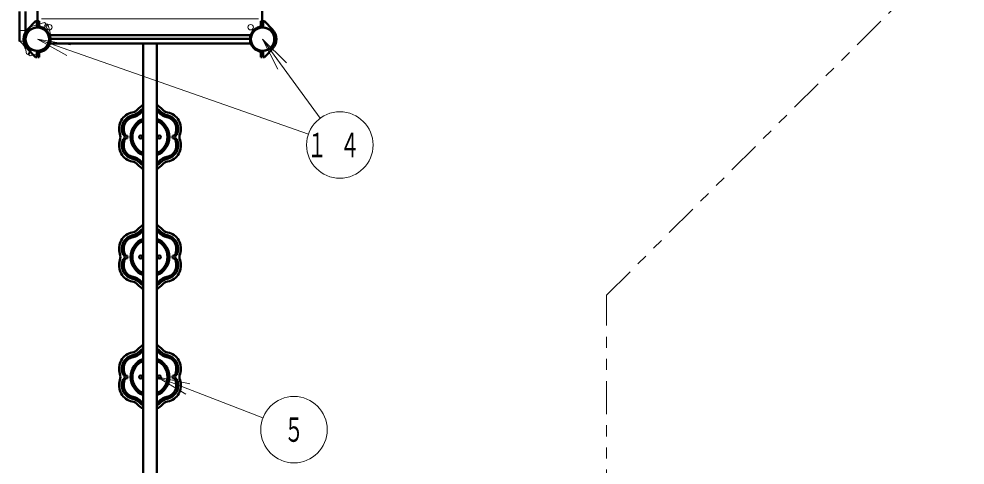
# Model space of a CAD drawing. Units: millimetres on the paper, scale 1:60. Extents: x -385 to 0, y -594 to 267.
# Drawn here: x -245.3 to -159.9, y 89.9 to 130.2 of the extents above; entities that cross this region are included whole.
import ezdxf
from ezdxf.enums import TextEntityAlignment as Align

# ---------------------------------------------------------------- set-up
doc = ezdxf.new("R2010")
doc.units = ezdxf.units.MM
doc.linetypes.add('USER3', pattern=[8, 3, -1, 1, -1, 1, -1])
doc.layers.add('LY_1', color=7, linetype='Continuous', lineweight=13)
doc.styles.add('ＭＳ ゴシック', font='')
doc.styles.get('ＭＳ ゴシック').set_extended_font_data('MS Gothic')

msp = doc.modelspace()

# ---------------------------------------------------------------- linework, layer by layer
at = {"layer": 'LY_1', "color": 140, "lineweight": 50}
for p, q in [((-243.612, 129.505), (-243.612, 147.556)), ((-223.329, 129.505), (-223.329, 147.556)), ((-245.262, 130.864), (-245.262, 128.197)), ((-244.696, 130.864), (-244.696, 128.197)), ((-243.821, 129.981), (-244.541, 129.228)), ((-243.687, 129.981), (-243.821, 129.981)), ((-243.687, 129.421), (-243.687, 129.981)), ((-243.587, 129.421), (-243.587, 129.981)), ((-243.587, 129.981), (-243.487, 129.981)), ((-243.487, 129.487), (-243.487, 129.981)), ((-223.454, 129.487), (-223.454, 129.981)), ((-223.354, 129.981), (-223.454, 129.981)), ((-223.354, 129.421), (-223.354, 129.981)), ((-223.254, 129.981), (-223.121, 129.981)), ((-223.254, 129.421), (-223.254, 129.981)), ((-223.121, 129.981), (-222.401, 129.228)), ((-242.568, 128.739), (-224.373, 128.739)), ((-242.496, 128.389), (-224.445, 128.389)), ((-243.821, 126.747), (-244.541, 127.5)), ((-243.687, 126.747), (-243.687, 127.307)), ((-243.587, 127.307), (-243.587, 126.747)), ((-242.568, 127.989), (-224.373, 127.989)), ((-234.096, 127.989), (-234.096, 67.739)), ((-232.846, 127.989), (-232.846, 67.739)), ((-223.354, 127.307), (-223.354, 126.747)), ((-223.254, 126.747), (-223.254, 127.307)), ((-223.121, 126.747), (-222.401, 127.5)), ((-243.687, 126.747), (-243.821, 126.747)), ((-243.587, 126.747), (-243.487, 126.747)), ((-243.487, 127.241), (-243.487, 126.747)), ((-223.454, 127.241), (-223.454, 126.747)), ((-223.354, 126.747), (-223.454, 126.747)), ((-223.254, 126.747), (-223.121, 126.747))]:
    msp.add_line(p, q, dxfattribs=at)
at = {"layer": 'LY_1', "linetype": 'USER3'}
for p, q in [((-192.246, 105.241), (-159.887, 137.599)), ((-192.246, 54.499), (-192.246, 105.241))]:
    msp.add_line(p, q, dxfattribs=at)
at = {"layer": 'LY_1'}
for p, q in [((-242.988, 129.856), (-243.987, 129.564)), ((-243.271, 130.19), (-223.671, 130.19)), ((-242.872, 129.789), (-242.988, 129.856)), ((-244.618, 129.139), (-245.303, 129.139)), ((-245.303, 128.197), (-245.303, 129.139)), ((-243.152, 129.304), (-242.872, 129.789)), ((-243.065, 129.254), (-242.786, 129.739)), ((-242.786, 129.739), (-242.67, 129.672)), ((-242.67, 129.672), (-242.423, 128.661)), ((-245.303, 128.197), (-245.238, 128.154)), ((-244.696, 128.197), (-245.262, 128.197)), ((-240.971, 126.901), (-243.637, 128.364)), ((-243.637, 128.364), (-240.64, 127.845)), ((-243.637, 128.364), (-240.806, 127.373)), ((-243.637, 128.364), (-219.164, 119.801)), ((-221.939, 125.646), (-223.304, 128.364)), ((-223.304, 128.364), (-221.132, 126.235)), ((-223.304, 128.364), (-221.536, 125.94)), ((-223.304, 128.364), (-218.101, 121.233)), ((-244.604, 127.055), (-244.678, 127.359)), ((-244.489, 126.989), (-244.209, 127.473)), ((-244.402, 126.939), (-244.123, 127.423)), ((-244.489, 126.989), (-244.604, 127.055)), ((-244.402, 126.939), (-244.287, 126.872)), ((-244.287, 126.872), (-243.287, 127.164)), ((-230.225, 96.321), (-232.846, 97.864)), ((-232.846, 97.864), (-229.866, 97.255)), ((-232.846, 97.864), (-230.045, 96.788)), ((-232.846, 97.864), (-223.269, 94.184))]:
    msp.add_line(p, q, dxfattribs=at)
at = {"layer": 'LY_1', "color": 140, "lineweight": 50}
for centre, radius in [((-243.637, 128.364), 1.058), ((-223.304, 128.364), 1.058), ((-235.637, 119.531), 0.142), ((-234.304, 119.531), 0.142), ((-232.637, 119.531), 0.142), ((-231.304, 119.531), 0.142), ((-235.637, 108.697), 0.142), ((-234.304, 108.697), 0.142), ((-232.637, 108.697), 0.142), ((-231.304, 108.697), 0.142), ((-235.637, 97.864), 0.142), ((-234.304, 97.864), 0.142), ((-232.637, 97.864), 0.142), ((-231.304, 97.864), 0.142)]:
    msp.add_circle(centre, radius, dxfattribs=at)
at = {"layer": 'LY_1'}
for centre, radius in [((-243.637, 128.364), 1.058), ((-242.559, 129.442), 0.246), ((-224.382, 129.442), 0.246), ((-216.332, 118.81), 3), ((-220.469, 93.108), 3)]:
    msp.add_circle(centre, radius, dxfattribs=at)
at = {"layer": 'LY_1', "color": 140, "lineweight": 50}
for centre, radius, start, end in [((-243.637, 128.364), 1.25, 136.27088, 223.72912), ((-243.637, 128.364), 1.058, 92.7079, 267.29211), ((-243.637, 128.364), 1.142, 1.25291, 88.74198), ((-243.637, 128.364), 1.058, 272.52858, 87.2921), ((-243.637, 128.364), 1.133, 272.52858, 87.47142), ((-223.304, 128.364), 1.142, 91.25291, 178.74709), ((-223.304, 128.364), 1.133, 92.52858, 267.47142), ((-223.304, 128.364), 1.058, 92.70789, 267.47142), ((-223.304, 128.364), 1.058, 272.70789, 87.2921), ((-223.304, 128.364), 1.25, 316.27089, 43.72911), ((-233.471, 121.054), 1.476, 115.04307, 139.25585), ((-233.471, 121.054), 1.476, 40.74415, 64.95693), ((-234.79, 120.292), 1.476, 100.74415, 199.25585), ((-234.79, 120.292), 1.226, 100.74415, 199.25585), ((-234.79, 120.292), 1.06, 100.74415, 199.25585), ((-235.221, 122.562), 0.833, 280.74415, 319.25585), ((-235.221, 122.562), 1.083, 280.74415, 319.25585), ((-235.221, 122.562), 1.25, 280.74415, 319.25585), ((-233.471, 121.054), 1.226, 120.63596, 139.25585), ((-233.471, 121.054), 1.06, 126.13695, 139.25585), ((-233.471, 121.054), 1.226, 40.74415, 59.36404), ((-233.471, 121.054), 1.06, 40.74415, 53.86305), ((-231.721, 122.562), 1.25, 220.74415, 259.25585), ((-231.721, 122.562), 1.083, 220.74415, 259.25585), ((-231.721, 122.562), 0.833, 220.74415, 259.25585), ((-232.151, 120.292), 1.06, 340.74415, 79.25585), ((-232.151, 120.292), 1.226, 340.74415, 79.25585), ((-232.151, 120.292), 1.476, 340.74415, 79.25585), ((-233.471, 119.531), 1.75, 110.92483, 249.07517), ((-233.471, 119.531), 1.583, 113.24956, 246.75044), ((-233.471, 119.531), 1.75, 290.92483, 69.07517), ((-233.471, 119.531), 1.583, 293.24956, 66.75044), ((-236.971, 119.531), 0.833, 340.74415, 19.25585), ((-236.971, 119.531), 1.083, 13.21298, 19.25585), ((-235.835, 119.797), 0.0833, 193.21298, 13.21298), ((-236.971, 119.531), 1.25, 13.21298, 19.25585), ((-231.106, 119.797), 0.0833, 166.78702, 346.78702), ((-229.971, 119.531), 1.25, 160.74415, 166.78702), ((-229.971, 119.531), 1.083, 160.74415, 166.78702), ((-229.971, 119.531), 0.833, 160.74415, 199.25585), ((-234.79, 118.769), 1.476, 160.74415, 259.25585), ((-234.79, 118.769), 1.226, 160.74415, 259.25585), ((-236.971, 119.531), 1.083, 340.74415, 346.78702), ((-235.835, 119.264), 0.0833, 346.78702, 166.78702), ((-234.79, 118.769), 1.06, 160.74415, 259.25585), ((-236.971, 119.531), 1.25, 340.74415, 346.78702), ((-232.151, 118.769), 1.06, 280.74415, 19.25585), ((-232.151, 118.769), 1.226, 280.74415, 19.25585), ((-232.151, 118.769), 1.476, 280.74415, 19.25585), ((-231.106, 119.264), 0.0833, 13.21298, 193.21298), ((-229.971, 119.531), 1.25, 193.21298, 199.25585), ((-229.971, 119.531), 1.083, 193.21298, 199.25585), ((-235.221, 116.499), 0.833, 40.74415, 79.25585), ((-235.221, 116.499), 1.083, 40.74415, 79.25585), ((-235.221, 116.499), 1.25, 40.74415, 79.25585), ((-233.471, 118.007), 1.476, 220.74415, 244.95693), ((-233.471, 118.007), 1.226, 220.74415, 239.36404), ((-233.471, 118.007), 1.06, 220.74415, 233.86305), ((-233.471, 118.007), 1.06, 306.13695, 319.25585), ((-233.471, 118.007), 1.226, 300.63596, 319.25585), ((-233.471, 118.007), 1.476, 295.04307, 319.25585), ((-231.721, 116.499), 1.25, 100.74415, 139.25585), ((-231.721, 116.499), 1.083, 100.74415, 139.25585), ((-231.721, 116.499), 0.833, 100.74415, 139.25585), ((-235.221, 111.728), 0.833, 280.74415, 319.25585), ((-233.471, 110.221), 1.476, 115.04307, 139.25585), ((-233.471, 110.221), 1.226, 120.63596, 139.25585), ((-233.471, 110.221), 1.06, 126.13695, 139.25585), ((-233.471, 110.221), 1.476, 40.74415, 64.95693), ((-233.471, 110.221), 1.226, 40.74415, 59.36404), ((-233.471, 110.221), 1.06, 40.74415, 53.86305), ((-231.721, 111.728), 0.833, 220.74415, 259.25585), ((-234.79, 109.459), 1.476, 100.74415, 199.25585), ((-234.79, 109.459), 1.226, 100.74415, 199.25585), ((-234.79, 109.459), 1.06, 100.74415, 199.25585), ((-233.471, 108.697), 1.75, 110.92483, 249.07517), ((-235.221, 111.728), 1.083, 280.74415, 319.25585), ((-235.221, 111.728), 1.25, 280.74415, 319.25585), ((-233.471, 108.697), 1.75, 290.92483, 69.07517), ((-231.721, 111.728), 1.25, 220.74415, 259.25585), ((-231.721, 111.728), 1.083, 220.74415, 259.25585), ((-232.151, 109.459), 1.06, 340.74415, 79.25585), ((-232.151, 109.459), 1.226, 340.74415, 79.25585), ((-232.151, 109.459), 1.476, 340.74415, 79.25585), ((-233.471, 108.697), 1.583, 113.24956, 246.75044), ((-233.471, 108.697), 1.583, 293.24956, 66.75044), ((-236.971, 108.697), 0.833, 340.74415, 19.25585), ((-236.971, 108.697), 1.083, 13.21298, 19.25585), ((-235.835, 108.964), 0.0833, 193.21298, 13.21298), ((-235.835, 108.431), 0.0833, 346.78702, 166.78702), ((-236.971, 108.697), 1.25, 13.21298, 19.25585), ((-231.106, 108.964), 0.0833, 166.78702, 346.78702), ((-231.106, 108.431), 0.0833, 13.21298, 193.21298), ((-229.971, 108.697), 1.25, 160.74415, 166.78702), ((-229.971, 108.697), 1.083, 160.74415, 166.78702), ((-229.971, 108.697), 0.833, 160.74415, 199.25585), ((-234.79, 107.935), 1.476, 160.74415, 259.25585), ((-234.79, 107.935), 1.226, 160.74415, 259.25585), ((-236.971, 108.697), 1.083, 340.74415, 346.78702), ((-234.79, 107.935), 1.06, 160.74415, 259.25585), ((-236.971, 108.697), 1.25, 340.74415, 346.78702), ((-232.151, 107.935), 1.06, 280.74415, 19.25585), ((-232.151, 107.935), 1.226, 280.74415, 19.25585), ((-232.151, 107.935), 1.476, 280.74415, 19.25585), ((-229.971, 108.697), 1.25, 193.21298, 199.25585), ((-229.971, 108.697), 1.083, 193.21298, 199.25585), ((-235.221, 105.666), 1.25, 40.74415, 79.25585), ((-231.721, 105.666), 1.25, 100.74415, 139.25585), ((-235.221, 105.666), 0.833, 40.74415, 79.25585), ((-235.221, 105.666), 1.083, 40.74415, 79.25585), ((-233.471, 107.174), 1.476, 220.74415, 244.95693), ((-233.471, 107.174), 1.226, 220.74415, 239.36404), ((-233.471, 107.174), 1.06, 220.74415, 233.86305), ((-233.471, 107.174), 1.06, 306.13695, 319.25585), ((-233.471, 107.174), 1.226, 300.63596, 319.25585), ((-233.471, 107.174), 1.476, 295.04307, 319.25585), ((-231.721, 105.666), 1.083, 100.74415, 139.25585), ((-231.721, 105.666), 0.833, 100.74415, 139.25585), ((-234.79, 98.626), 1.476, 100.74415, 199.25585), ((-235.221, 100.895), 0.833, 280.74415, 319.25585), ((-235.221, 100.895), 1.083, 280.74415, 319.25585), ((-235.221, 100.895), 1.25, 280.74415, 319.25585), ((-233.471, 99.387), 1.476, 115.04307, 139.25585), ((-233.471, 99.387), 1.226, 120.63596, 139.25585), ((-233.471, 99.387), 1.06, 126.13695, 139.25585), ((-233.471, 99.387), 1.476, 40.74415, 64.95693), ((-233.471, 99.387), 1.226, 40.74415, 59.36404), ((-233.471, 99.387), 1.06, 40.74415, 53.86305), ((-231.721, 100.895), 1.25, 220.74415, 259.25585), ((-231.721, 100.895), 1.083, 220.74415, 259.25585), ((-231.721, 100.895), 0.833, 220.74415, 259.25585), ((-232.151, 98.626), 1.476, 340.74415, 79.25585), ((-234.79, 98.626), 1.226, 100.74415, 199.25585), ((-234.79, 98.626), 1.06, 100.74415, 199.25585), ((-233.471, 97.864), 1.75, 110.92483, 249.07517), ((-233.471, 97.864), 1.583, 113.24956, 246.75044), ((-233.471, 97.864), 1.75, 290.92483, 69.07517), ((-233.471, 97.864), 1.583, 293.24956, 66.75044), ((-232.151, 98.626), 1.06, 340.74415, 79.25585), ((-232.151, 98.626), 1.226, 340.74415, 79.25585), ((-236.971, 97.864), 1.25, 13.21298, 19.25585), ((-229.971, 97.864), 1.25, 160.74415, 166.78702), ((-234.79, 97.102), 1.476, 160.74415, 259.25585), ((-236.971, 97.864), 0.833, 340.74415, 19.25585), ((-234.79, 97.102), 1.226, 160.74415, 259.25585), ((-236.971, 97.864), 1.083, 13.21298, 19.25585), ((-236.971, 97.864), 1.083, 340.74415, 346.78702), ((-235.835, 98.131), 0.0833, 193.21298, 13.21298), ((-235.835, 97.597), 0.0833, 346.78702, 166.78702), ((-234.79, 97.102), 1.06, 160.74415, 259.25585), ((-236.971, 97.864), 1.25, 340.74415, 346.78702), ((-232.151, 97.102), 1.06, 280.74415, 19.25585), ((-232.151, 97.102), 1.226, 280.74415, 19.25585), ((-232.151, 97.102), 1.476, 280.74415, 19.25585), ((-231.106, 98.131), 0.0833, 166.78702, 346.78702), ((-231.106, 97.597), 0.0833, 13.21298, 193.21298), ((-229.971, 97.864), 1.25, 193.21298, 199.25585), ((-229.971, 97.864), 1.083, 160.74415, 166.78702), ((-229.971, 97.864), 1.083, 193.21298, 199.25585), ((-229.971, 97.864), 0.833, 160.74415, 199.25585), ((-235.221, 94.833), 1.083, 40.74415, 79.25585), ((-235.221, 94.833), 1.25, 40.74415, 79.25585), ((-231.721, 94.833), 1.25, 100.74415, 139.25585), ((-231.721, 94.833), 1.083, 100.74415, 139.25585), ((-235.221, 94.833), 0.833, 40.74415, 79.25585), ((-233.471, 96.34), 1.476, 220.74415, 244.95693), ((-233.471, 96.34), 1.226, 220.74415, 239.36404), ((-233.471, 96.34), 1.06, 220.74415, 233.86305), ((-233.471, 96.34), 1.06, 306.13695, 319.25585), ((-233.471, 96.34), 1.226, 300.63596, 319.25585), ((-233.471, 96.34), 1.476, 295.04307, 319.25585), ((-231.721, 94.833), 0.833, 100.74415, 139.25585)]:
    msp.add_arc(centre, radius, start, end, dxfattribs=at)
at = {"layer": 'LY_1'}
for centre, radius, start, end in [((-243.637, 128.364), 1.058, 62.70791, 237.29211), ((-243.637, 128.364), 1.25, 106.27088, 141.68386), ((-243.637, 128.364), 1.058, 242.7079, 57.2921), ((-245.974, 127.042), 1.333, 13.72912, 56.50365), ((-243.637, 128.364), 1.25, 286.27089, 13.72911)]:
    msp.add_arc(centre, radius, start, end, dxfattribs=at)

# ---------------------------------------------------------------- texts
at = {"layer": 'LY_1', "style": 'ＭＳ ゴシック', "width": 0.6}
msp.add_text('５', height=2.199, dxfattribs=at).set_placement((-220.469, 93.108), align=Align.MIDDLE_CENTER)
at = {"layer": 'LY_1', "insert": (-216.332, 118.81), "char_height": 2.199, "attachment_point": 5, "style": 'ＭＳ ゴシック'}
msp.add_mtext('\\T1.64;\\W0.6;１４', dxfattribs=at)

doc.saveas('drawing.dxf')
